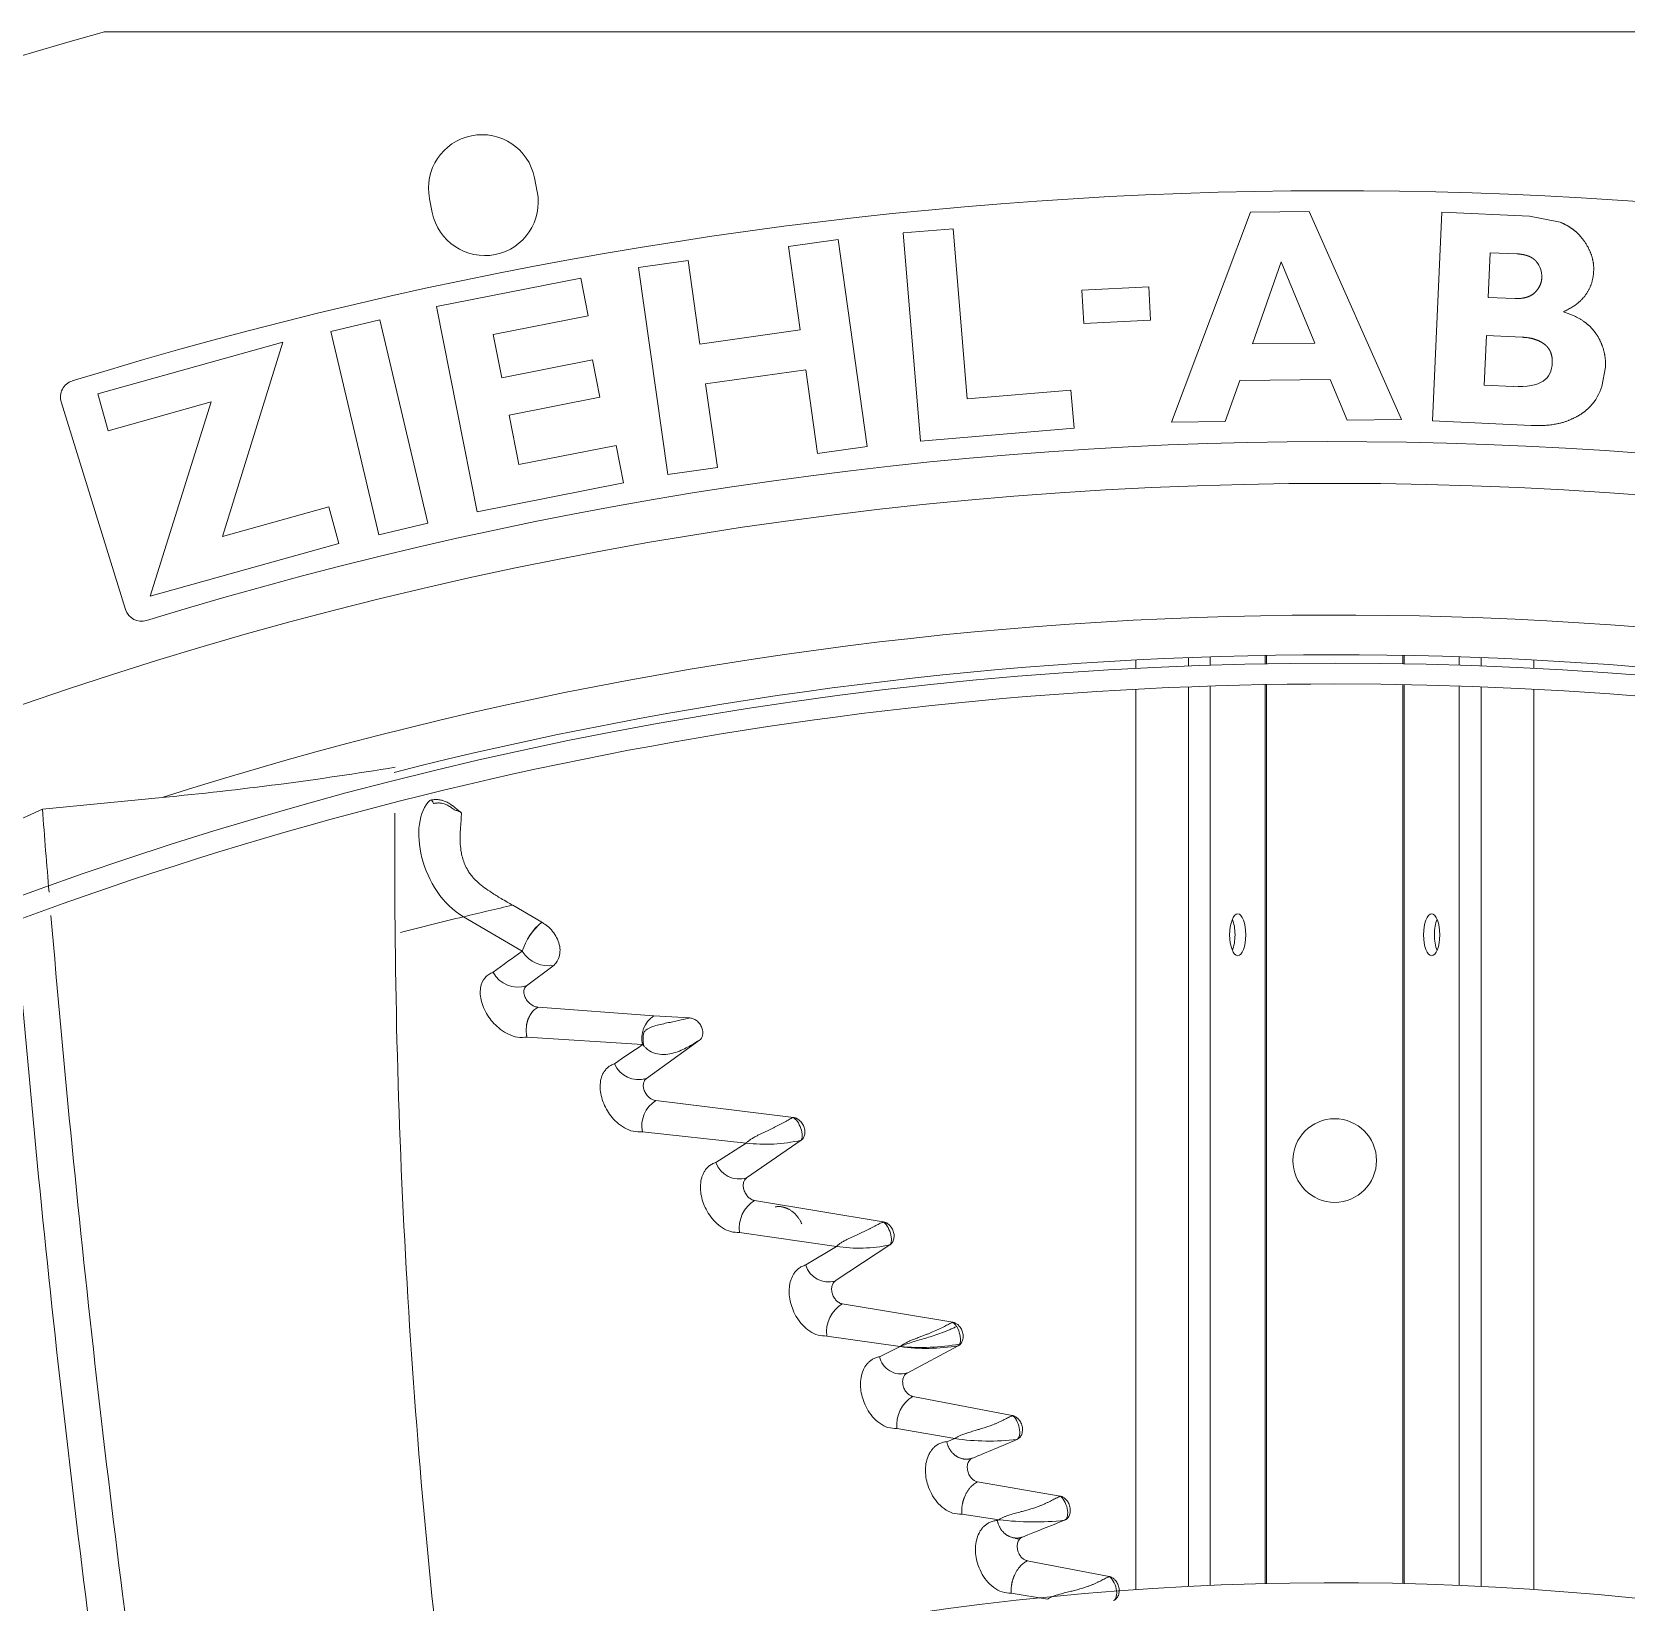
# Model space of a CAD drawing. Header units: millimetres. Extents: x 113490 to 142599, y -20467 to 115.
# Drawn here: x 133522.4 to 133713.1, y -11016.3 to -10828.5 of the extents above; entities that cross this region are included whole.
import ezdxf

# ---------------------------------------------------------------- set-up
doc = ezdxf.new("R2010")
doc.units = ezdxf.units.MM
doc.layers.add('DV3_0', color=7, linetype='Continuous')

msp = doc.modelspace()

# ---------------------------------------------------------------- linework, layer by layer
at = {"layer": 'DV3_0', "color": 7, "linetype": 'Continuous', "lineweight": 15}
for p, q in [((133531.06, -10828.49), (133825.41, -10828.49)), ((133582.84, -10847.61), (133582.51, -10845.94)), ((133569.96, -10848.44), (133570.29, -10850.1)), ((133668.18, -10850.07), (133658.73, -10875.19)), ((133675.2, -10849.99), (133668.18, -10850.07)), ((133686.23, -10874.86), (133675.2, -10849.99)), ((133691.07, -10850.05), (133689.94, -10875.02)), ((133701.53, -10850.52), (133691.07, -10850.05)), ((133705.21, -10851.26), (133701.53, -10850.52)), ((133632.58, -10852.03), (133626.61, -10852.53)), ((133626.61, -10852.53), (133628.69, -10877.44)), ((133634.28, -10872.39), (133632.58, -10852.03)), ((133618.83, -10853.32), (133612.89, -10854.16)), ((133612.89, -10854.16), (133614.3, -10864.13)), ((133622.33, -10878.07), (133618.83, -10853.32)), ((133600.9, -10855.85), (133594.96, -10856.69)), ((133602.31, -10865.83), (133600.9, -10855.85)), ((133668.41, -10865.8), (133671.85, -10856.01)), ((133671.85, -10856.01), (133675.87, -10865.71)), ((133696.61, -10860.26), (133696.85, -10854.9)), ((133696.85, -10854.9), (133700.03, -10855.04)), ((133588.06, -10857.95), (133570.81, -10861.35)), ((133588.94, -10862.45), (133588.06, -10857.95)), ((133594.96, -10856.69), (133598.46, -10881.45)), ((133655.99, -10858.97), (133648, -10859.39)), ((133648, -10859.39), (133648.21, -10863.38)), ((133656.2, -10862.96), (133655.99, -10858.97)), ((133699.79, -10860.4), (133696.61, -10860.26)), ((133570.81, -10861.35), (133575.65, -10885.88)), ((133564, -10862.94), (133558.17, -10864.32)), ((133569.74, -10887.27), (133564, -10862.94)), ((133577.58, -10864.69), (133588.94, -10862.45)), ((133614.3, -10864.13), (133602.31, -10865.83)), ((133648.21, -10863.38), (133656.2, -10862.96)), ((133552.41, -10865.62), (133530.3, -10871.79)), ((133545.2, -10888.85), (133552.41, -10865.62)), ((133558.17, -10864.32), (133563.91, -10888.65)), ((133578.6, -10869.85), (133577.58, -10864.69)), ((133675.87, -10865.71), (133668.41, -10865.8)), ((133696.13, -10870.74), (133696.4, -10864.82)), ((133696.4, -10864.82), (133700.67, -10865.01)), ((133589.45, -10867.71), (133578.6, -10869.85)), ((133590.33, -10872.19), (133589.45, -10867.71)), ((133602.98, -10870.6), (133614.97, -10868.9)), ((133614.97, -10868.9), (133616.39, -10878.91)), ((133710.2, -10870.9), (133710.63, -10868.61)), ((133530.3, -10871.79), (133531.53, -10876.2)), ((133604.39, -10880.61), (133602.98, -10870.6)), ((133646.69, -10871.36), (133634.28, -10872.39)), ((133647.07, -10875.9), (133646.69, -10871.36)), ((133665.12, -10875.11), (133666.87, -10870.19)), ((133666.87, -10870.19), (133677.71, -10870.06)), ((133677.71, -10870.06), (133679.74, -10874.94)), ((133699.59, -10870.89), (133696.13, -10870.74)), ((133525.9, -10872.75), (133533.61, -10897.58)), ((133531.53, -10876.2), (133543.85, -10872.76)), ((133543.85, -10872.76), (133536.54, -10896)), ((133579.48, -10874.33), (133590.33, -10872.19)), ((133580.65, -10880.24), (133579.48, -10874.33)), ((133658.73, -10875.19), (133665.12, -10875.11)), ((133679.74, -10874.94), (133686.23, -10874.86)), ((133689.94, -10875.02), (133701.74, -10875.56)), ((133628.69, -10877.44), (133647.07, -10875.9)), ((133592.27, -10877.95), (133580.65, -10880.24)), ((133593.16, -10882.43), (133592.27, -10877.95)), ((133616.39, -10878.91), (133622.33, -10878.07)), ((133598.46, -10881.45), (133604.39, -10880.61)), ((133575.65, -10885.88), (133593.16, -10882.43)), ((133557.91, -10885.3), (133545.2, -10888.85)), ((133559.13, -10889.7), (133557.91, -10885.3)), ((133563.91, -10888.65), (133569.74, -10887.27)), ((133536.54, -10896), (133559.13, -10889.7)), ((133654.43, -10904.61), (133654.43, -10903.61)), ((133670.09, -10904.06), (133670.09, -10903.06)), ((133686.39, -10903.06), (133686.39, -10904.06)), ((133702.05, -10904.61), (133702.05, -10903.61)), ((133654.43, -11014.81), (133654.43, -10907.12)), ((133670.09, -11014.09), (133670.09, -10906.56)), ((133686.39, -10906.56), (133686.39, -11014.09)), ((133702.05, -11014.81), (133702.05, -10907.12)), ((133537.97, -10920.06), (133523.65, -10921.46)), ((133523.65, -10921.46), (133519.55, -10923.32)), ((133574.04, -10934.34), (133581.05, -10938.46)), ((133579.91, -10932.94), (133583.39, -10934.98)), ((133584.86, -10940.13), (133581.57, -10942.59)), ((133582.94, -10945.15), (133596.78, -10946.18)), ((133596.78, -10946.18), (133601.1, -10946.44)), ((133581.62, -10948.73), (133595.44, -10949.63)), ((133595.44, -10949.63), (133595.6, -10949.78)), ((133602.24, -10949.1), (133595.9, -10953.68)), ((133597.02, -10956.32), (133613.48, -10958.35)), ((133595.42, -10960.05), (133607.83, -10961.4)), ((133607.83, -10961.4), (133604.22, -10963.73)), ((133614.41, -10961.07), (133607.89, -10965.57)), ((133608.83, -10968.27), (133624.24, -10970.83)), ((133607.04, -10972.09), (133618.63, -10973.77)), ((133618.63, -10973.77), (133614.97, -10975.98)), ((133625.03, -10973.59), (133618.5, -10977.89)), ((133619.34, -10980.63), (133632.54, -10982.83)), ((133617.48, -10984.48), (133626.27, -10985.74)), ((133626.27, -10985.74), (133623.79, -10986.95)), ((133633.21, -10985.65), (133627.08, -10988.91)), ((133627.78, -10991.7), (133639.67, -10994)), ((133625.85, -10995.56), (133632.81, -10996.75)), ((133632.81, -10996.75), (133631.84, -10997.12)), ((133635.51, -11001.93), (133645.38, -11003.65)), ((133633.63, -11005.78), (133638.1, -11006.45)), ((133638.1, -11006.45), (133637.88, -11006.53)), ((133641.47, -11011.37), (133651.25, -11013.25)), ((133639.54, -11015.24), (133643.88, -11015.97))]:
    msp.add_line(p, q, dxfattribs=at)
at = {"layer": 'DV3_0', "color": 7, "linetype": 'Continuous', "lineweight": 20}
for p, q in [((133660.74, -10904.33), (133660.74, -10903.33)), ((133663.36, -10904.23), (133663.36, -10903.23)), ((133669.93, -10904.07), (133669.93, -10903.07)), ((133686.55, -10904.07), (133686.55, -10903.07)), ((133693.12, -10904.23), (133693.12, -10903.23)), ((133695.74, -10904.33), (133695.74, -10903.33)), ((133660.74, -11014.43), (133660.74, -10906.83)), ((133663.36, -11014.31), (133663.36, -10906.73)), ((133669.93, -11014.09), (133669.93, -10906.57)), ((133686.55, -11014.09), (133686.55, -10906.57)), ((133693.12, -11014.31), (133693.12, -10906.73)), ((133695.74, -11014.43), (133695.74, -10906.83))]:
    msp.add_line(p, q, dxfattribs=at)
at = {"layer": 'DV3_0', "color": 7, "linetype": 'Continuous', "lineweight": 15}
msp.add_circle((133678.24, -10963.49), 5, dxfattribs=at)
for centre, radius, start, end in [((133678.24, -11359.99), 551.5, 105.4775, 164.5225), ((133576.24, -10847.19), 6.4, 11.25, 191.25), ((133678.24, -11359.99), 512.5, 75.9794, 107.1378), ((133576.57, -10848.85), 6.4, 191.25, 11.25), ((133527.81, -10872.16), 2, 107.1378, 197.25), ((133678.24, -11359.99), 482.5, 70.825, 107.1317), ((133678.24, -11359.99), 477.5, 46.9802, 133.0198), ((133535.52, -10896.99), 2, 197.25, 287.1317), ((133678.24, -11359.99), 456, 45.9967, 135.345), ((133678.24, -11359.99), 457, 77.5175, 104.2543), ((133678.24, -11359.99), 453.5, 90, 135.5593), ((133678.24, -11359.99), 453.5, 45.9921, 90), ((133499.52, -10514.44), 407.44, 275.4151, 279.3719), ((135439.31, -10773.15), 1921.39, 184.42691, 184.7246), ((134438.05, -10927.53), 872.25, 179.63163, 186.79939), ((133573.71, -10921.89), 0.0569, 3.0429, 21.7469), ((135439.31, -10773.15), 1921.39, 184.80784, 188.12284), ((133735.51, -11601.1), 686.04, 103.11, 103.6137), ((135355.57, -10785.08), 1841.22, 184.70532, 188.15423), ((133587.96, -10940.57), 7.22, 129.2854, 163.0361), ((133588.2, -10940.73), 7.5, 129.9251, 162.3964), ((133687.56, -11089.87), 185.12, 125.1229, 126.452), ((133584.21, -10936.46), 3.74, 212.4341, 280.1249), ((133580.52, -10939.42), 3.33, 207.6664, 288.2786), ((133598.63, -10948.88), 3.28, 124.4035, 193.2063), ((133597.09, -10949.42), 1.96, 129.2476, 139.846), ((133691.22, -11093.41), 172.76, 123.6694, 125.0185), ((133599.29, -10948.95), 3.78, 167.9046, 192.7148), ((133597.71, -10948.06), 2.72, 219.2454, 226.0311), ((133594.95, -10950.7), 3.12, 202.9813, 287.5853), ((133598.91, -10959.34), 3.56, 122.1591, 191.5595), ((133610.13, -10941.85), 19.69, 263.3082, 282.5642), ((133607.02, -10962.74), 2.97, 199.4659, 287.0302), ((133610.91, -10971.57), 3.9, 122.1583, 187.5906), ((133621.32, -10955.77), 18.2, 261.4837, 281.7372), ((133617.69, -10975.17), 2.85, 196.7002, 286.4857), ((133621.43, -10984.01), 3.98, 121.7581, 186.7459), ((133629.42, -10962.2), 23.76, 262.3892, 279.1865), ((133626.34, -10986.41), 2.6, 191.9833, 286.655), ((133629.96, -10995.2), 4.12, 121.902, 185.08), ((133636.9, -10969.27), 27.78, 261.5257, 276.8733), ((131830.45, -6692.3), 4669.53, 292.73255, 292.8035), ((133642.27, -10973.99), 32.73, 262.6745, 276.415), ((131735.19, -6226.39), 5147.86, 291.72747, 291.78788), ((133640.5, -11007.73), 1.04, 238.4772, 273.809), ((133678.24, -11359.99), 346, 46.4603, 135.3186)]:
    msp.add_arc(centre, radius, start, end, dxfattribs=at)
at = {"layer": 'DV3_0', "color": 7, "linetype": 'Continuous', "lineweight": 20}
for centre, radius, start, end in [((133678.24, -11359.99), 461.75, 77.3584, 107.6844), ((133671.75, -11343.28), 420.46, 103.4379, 104.5005), ((133631.79, -10984.01), 1.39, 28.5144, 57.7171), ((133628.67, -10958.1), 27.75, 265.0448, 279.7658), ((133632.94, -10985.26), 0.473, 304.7153, 336.8695)]:
    msp.add_arc(centre, radius, start, end, dxfattribs=at)
at = {"layer": 'DV3_0', "color": 7, "linetype": 'Continuous', "lineweight": 15}
for centre, major_axis, ratio, start_param, end_param in [((133696.38, -10858.73), (-6.56, -1.66), 0.614349, 2.958164, 3.43458), ((133651.41, -10824.31), (-52.22, 45.56), 0.179638, 3.093177, 3.288878), ((133656.33, -10843.6), (-47.43, 26.04), 0.172874, -3.479683, -3.23109), ((133698.01, -10867.87), (-12.35, 2.41), 0.677865, 2.750654, 3.065029), ((133665.35, -10936.49), (0, -2.5), 0.386711, 0.731147, 2.410445), ((133691.13, -10936.49), (0, -2.5), 0.386711, 3.872745, 5.552032)]:
    msp.add_ellipse(centre, major_axis=major_axis, ratio=ratio, start_param=start_param, end_param=end_param, dxfattribs=at)
for centre in [(133666.64, -10936.49), (133689.84, -10936.49)]:
    msp.add_ellipse(centre, major_axis=(0, -2.5), ratio=0.386711, dxfattribs=at)
for points, degree, knots in [([(133707.57, -10852.87), (133707.17, -10852.41), (133706.63, -10852.03), (133706.01, -10851.59), (133705.21, -10851.26)], 2, [0, 0, 0, 0.5, 0.5, 1, 1, 1]), ([(133709.21, -10857.16), (133709.28, -10856.1), (133708.91, -10855.09), (133708.51, -10853.95), (133707.57, -10852.87)], 2, [0, 0, 0, 0.5, 0.5, 1, 1, 1]), ([(133700.03, -10855.04), (133700.43, -10855.06), (133700.77, -10855.13), (133701.12, -10855.2), (133701.42, -10855.31), (133701.72, -10855.43), (133701.96, -10855.6), (133702.19, -10855.76), (133702.37, -10855.97)], 2, [0, 0, 0, 0.25, 0.25, 0.5, 0.5, 0.75, 0.75, 1, 1, 1]), ([(133703.02, -10857.83), (133703, -10858.34), (133702.8, -10858.8), (133702.59, -10859.24), (133702.22, -10859.63)], 2, [0, 0, 0, 0.5, 0.5, 1, 1, 1]), ([(133705.59, -10861.97), (133707.37, -10861.18), (133708.28, -10859.91), (133709.12, -10858.73), (133709.21, -10857.16)], 2, [0, 0, 0, 0.5, 0.5, 1, 1, 1]), ([(133702.22, -10859.63), (133701.83, -10860.03), (133701.22, -10860.22), (133700.62, -10860.41), (133699.79, -10860.4)], 2, [0, 0, 0, 0.5, 0.5, 1, 1, 1]), ([(133709.48, -10864.57), (133708.92, -10863.76), (133708.06, -10863.14), (133707.04, -10862.42), (133705.59, -10861.97)], 2, [0, 0, 0, 0.5, 0.5, 1, 1, 1]), ([(133700.67, -10865.01), (133701.51, -10865.05), (133702.17, -10865.26), (133702.83, -10865.47), (133703.33, -10865.85)], 2, [0, 0, 0, 0.5, 0.5, 1, 1, 1]), ([(133703.33, -10865.85), (133703.57, -10866.04), (133703.75, -10866.27), (133703.93, -10866.5), (133704.05, -10866.77), (133704.28, -10867.31), (133704.26, -10868)], 2, [0, 0, 0, 0.25, 0.25, 0.5, 0.5, 1, 1, 1]), ([(133710.63, -10868.61), (133710.68, -10867.51), (133710.39, -10866.5), (133710.1, -10865.48), (133709.48, -10864.57)], 2, [0, 0, 0, 0.5, 0.5, 1, 1, 1]), ([(133706.11, -10875.01), (133707.06, -10874.63), (133707.77, -10874.16), (133708.37, -10873.76), (133708.81, -10873.28)], 2, [0, 0, 0, 0.5, 0.5, 1, 1, 1]), ([(133574.04, -10934.34), (133572.78, -10933.62), (133571.71, -10932.55), (133570.03, -10930.08), (133569.41, -10928.67), (133568.69, -10925.86), (133568.59, -10924.47), (133568.91, -10922.05), (133569.34, -10921.03), (133569.98, -10920.41)], 3, [0, 0, 0, 0, 0.25, 0.25, 0.5, 0.5, 0.75, 0.75, 1, 1, 1, 1]), ([(133569.98, -10920.41), (133570.06, -10920.39), (133570.2, -10920.36), (133570.42, -10920.33), (133570.65, -10920.31), (133570.87, -10920.32), (133571.09, -10920.33), (133571.31, -10920.37), (133571.52, -10920.43), (133571.82, -10920.52), (133572.19, -10920.69), (133572.6, -10920.96), (133572.99, -10921.26), (133573.38, -10921.57), (133573.63, -10921.78), (133573.76, -10921.89)], 3, [0, 0, 0, 0, 0.053409, 0.106769, 0.159914, 0.212802, 0.265511, 0.31808, 0.370303, 0.421902, 0.536282, 0.65101, 0.766316, 0.881981, 1, 1, 1, 1]), ([(133569.98, -10920.41), (133570.06, -10920.35), (133570.15, -10920.37), (133570.32, -10920.52), (133570.4, -10920.65), (133570.44, -10920.79)], 3, [0, 0, 0, 0, 0.5, 0.5, 1, 1, 1, 1]), ([(133570.44, -10920.79), (133570.5, -10920.78), (133570.61, -10920.76), (133570.78, -10920.74), (133570.94, -10920.72), (133571.1, -10920.72), (133571.26, -10920.73), (133571.46, -10920.75), (133571.7, -10920.81), (133572.06, -10920.95), (133572.48, -10921.2), (133572.77, -10921.43), (133572.93, -10921.55)], 3, [0, 0, 0, 0, 0.065755, 0.129231, 0.190492, 0.249684, 0.307037, 0.362864, 0.475577, 0.588241, 0.784731, 1, 1, 1, 1]), ([(133573.76, -10921.87), (133573.76, -10921.87), (133573.75, -10921.86), (133573.73, -10921.84), (133573.71, -10921.82), (133573.67, -10921.8), (133573.62, -10921.78), (133573.56, -10921.75), (133573.45, -10921.71), (133573.31, -10921.66), (133573.13, -10921.61), (133573, -10921.57), (133572.93, -10921.55)], 3, [0, 0, 0, 0, 0.045155, 0.094, 0.147231, 0.205436, 0.269135, 0.338807, 0.464907, 0.615651, 0.78816, 1, 1, 1, 1]), ([(133579.91, -10932.94), (133579.69, -10932.82), (133579.23, -10932.55), (133578.37, -10932.06), (133577.46, -10931.5), (133576.52, -10930.86), (133575.8, -10930.28), (133575.23, -10929.72), (133574.83, -10929.24), (133574.48, -10928.7), (133574.17, -10928.09), (133573.92, -10927.38), (133573.73, -10926.56), (133573.63, -10925.72), (133573.62, -10925.02), (133573.62, -10924.52), (133573.64, -10924.13), (133573.66, -10923.76), (133573.69, -10923.4), (133573.72, -10923.05), (133573.74, -10922.73), (133573.76, -10922.42), (133573.77, -10922.14), (133573.77, -10921.97), (133573.76, -10921.89)], 3, [0, 0, 0, 0, 0.040029, 0.085901, 0.15963, 0.21394, 0.271061, 0.31235, 0.350051, 0.378921, 0.428752, 0.476847, 0.528515, 0.605577, 0.665312, 0.699572, 0.734579, 0.77032, 0.806781, 0.843958, 0.88185, 0.920469, 0.95984, 1, 1, 1, 1]), ([(133583.39, -10934.98), (133583.46, -10935.02), (133583.75, -10935.21), (133584.5, -10935.78), (133585.22, -10936.76), (133585.57, -10937.88), (133585.59, -10938.73), (133585.37, -10939.53), (133585.03, -10939.93), (133584.86, -10940.13)], 3, [0, 0, 0, 0, 0.040412, 0.157001, 0.427305, 0.570682, 0.710239, 0.85239, 1, 1, 1, 1]), ([(133577.57, -10940.97), (133577.48, -10941.01), (133577.3, -10941.07), (133576.96, -10941.28), (133576.41, -10941.75), (133575.95, -10942.85), (133576.08, -10944.56), (133576.8, -10946.05), (133577.66, -10947.13), (133578.45, -10947.85), (133579.41, -10948.44), (133580.53, -10948.83), (133581.25, -10948.76), (133581.62, -10948.73)], 3, [0, 0, 0, 0, 0.027265, 0.054498, 0.113253, 0.239702, 0.385057, 0.552035, 0.627007, 0.710932, 0.802031, 0.898425, 1, 1, 1, 1]), ([(133581.57, -10942.59), (133581.54, -10942.61), (133581.5, -10942.64), (133581.44, -10942.71), (133581.38, -10942.78), (133581.32, -10942.89), (133581.27, -10943.04), (133581.24, -10943.26), (133581.25, -10943.49), (133581.33, -10943.83), (133581.5, -10944.18), (133581.75, -10944.5), (133581.95, -10944.7), (133582.16, -10944.86), (133582.36, -10944.98), (133582.55, -10945.07), (133582.75, -10945.13), (133582.88, -10945.15), (133582.94, -10945.15)], 3, [0, 0, 0, 0, 0.029221, 0.05825, 0.087358, 0.116815, 0.178634, 0.241921, 0.311566, 0.383125, 0.540006, 0.621009, 0.701784, 0.764986, 0.827655, 0.886622, 0.943641, 1, 1, 1, 1]), ([(133581.62, -10948.73), (133581.61, -10948.68), (133581.59, -10948.59), (133581.57, -10948.45), (133581.55, -10948.32), (133581.54, -10948.18), (133581.53, -10948.05), (133581.53, -10947.92), (133581.53, -10947.79), (133581.54, -10947.66), (133581.55, -10947.53), (133581.56, -10947.41), (133581.57, -10947.29), (133581.59, -10947.18), (133581.62, -10947.06), (133581.64, -10946.96), (133581.67, -10946.85), (133581.7, -10946.75), (133581.73, -10946.65), (133581.76, -10946.56), (133581.8, -10946.47), (133581.87, -10946.32), (133581.97, -10946.13), (133582.11, -10945.89), (133582.28, -10945.67), (133582.48, -10945.47), (133582.7, -10945.29), (133582.86, -10945.2), (133582.94, -10945.15)], 3, [0, 0, 0, 0, 0.03207, 0.063344, 0.093894, 0.123779, 0.153049, 0.181745, 0.209901, 0.237545, 0.2647, 0.291384, 0.317613, 0.3434, 0.368754, 0.393685, 0.4182, 0.442306, 0.466006, 0.489308, 0.512214, 0.534724, 0.603667, 0.675462, 0.750563, 0.82938, 0.912343, 1, 1, 1, 1]), ([(133601.1, -10946.44), (133600.8, -10946.5), (133600.45, -10946.58), (133599.66, -10946.76), (133599.21, -10946.86), (133598.49, -10947.01), (133598.23, -10947.06), (133597.72, -10947.18), (133597.46, -10947.23), (133596.95, -10947.37), (133596.7, -10947.45), (133596.24, -10947.64), (133596.03, -10947.75), (133595.85, -10947.9)], 3, [0, 0, 0, 0, 0.25, 0.25, 0.5, 0.5, 0.625, 0.625, 0.75, 0.75, 0.875, 0.875, 1, 1, 1, 1]), ([(133602.24, -10949.1), (133602.42, -10948.98), (133602.56, -10948.77), (133602.68, -10948.26), (133602.66, -10947.95), (133602.48, -10947.46), (133602.39, -10947.29), (133602.17, -10946.99), (133602.03, -10946.85), (133601.77, -10946.65), (133601.64, -10946.59), (133601.39, -10946.48), (133601.25, -10946.45), (133601.1, -10946.44)], 3, [0, 0, 0, 0, 0.25, 0.25, 0.5, 0.5, 0.625, 0.625, 0.75, 0.75, 0.875, 0.875, 1, 1, 1, 1]), ([(133595.82, -10950.02), (133596.09, -10950.28), (133596.41, -10950.47), (133597.06, -10950.73), (133597.4, -10950.79), (133598.07, -10950.83), (133598.4, -10950.8), (133599.04, -10950.67), (133599.34, -10950.58), (133599.93, -10950.37), (133600.2, -10950.25), (133600.72, -10950), (133600.96, -10949.86), (133601.63, -10949.49), (133601.99, -10949.25), (133602.24, -10949.1)], 3, [0, 0, 0, 0, 0.125, 0.125, 0.25, 0.25, 0.375, 0.375, 0.5, 0.5, 0.625, 0.625, 0.75, 0.75, 1, 1, 1, 1]), ([(133592.08, -10951.92), (133591.93, -10951.98), (133591.65, -10952.09), (133591.29, -10952.34), (133590.99, -10952.65), (133590.75, -10953), (133590.58, -10953.37), (133590.34, -10954.16), (133590.34, -10955.53), (133590.91, -10957.05), (133591.65, -10958.17), (133592.36, -10958.96), (133593.27, -10959.62), (133594.34, -10960.08), (133595.06, -10960.06), (133595.42, -10960.05)], 3, [0, 0, 0, 0, 0.044282, 0.086947, 0.128181, 0.168178, 0.206942, 0.244399, 0.392716, 0.551505, 0.626615, 0.710875, 0.802196, 0.898624, 1, 1, 1, 1]), ([(133595.9, -10953.68), (133595.87, -10953.7), (133595.83, -10953.74), (133595.76, -10953.8), (133595.71, -10953.87), (133595.64, -10953.98), (133595.58, -10954.14), (133595.53, -10954.35), (133595.53, -10954.59), (133595.58, -10954.93), (133595.72, -10955.28), (133595.92, -10955.61), (133596.09, -10955.81), (133596.27, -10955.98), (133596.45, -10956.11), (133596.63, -10956.21), (133596.83, -10956.29), (133596.95, -10956.31), (133597.02, -10956.32)], 3, [0, 0, 0, 0, 0.029926, 0.059804, 0.0899, 0.120475, 0.184302, 0.249473, 0.320003, 0.392088, 0.546011, 0.623156, 0.700072, 0.760986, 0.821133, 0.882127, 0.941254, 1, 1, 1, 1]), ([(133607.83, -10961.4), (133607.87, -10961.37), (133607.93, -10961.31), (133608.05, -10961.21), (133608.18, -10961.11), (133608.33, -10961), (133608.49, -10960.9), (133608.67, -10960.79), (133608.86, -10960.67), (133609.11, -10960.54), (133609.41, -10960.39), (133609.77, -10960.21), (133610.11, -10960.05), (133610.46, -10959.89), (133610.79, -10959.73), (133611.13, -10959.56), (133611.47, -10959.39), (133611.8, -10959.22), (133612.12, -10959.05), (133612.42, -10958.88), (133612.71, -10958.73), (133612.98, -10958.58), (133613.24, -10958.45), (133613.4, -10958.38), (133613.48, -10958.35)], 3, [0, 0, 0, 0, 0.023358, 0.048607, 0.075803, 0.104995, 0.136229, 0.169543, 0.204976, 0.24256, 0.301686, 0.361473, 0.421929, 0.476499, 0.53161, 0.587466, 0.643866, 0.698282, 0.750998, 0.802313, 0.852538, 0.901999, 0.951034, 1, 1, 1, 1]), ([(133613.48, -10958.35), (133613.51, -10958.35), (133613.58, -10958.36), (133613.68, -10958.39), (133613.78, -10958.42), (133613.88, -10958.46), (133613.97, -10958.51), (133614.1, -10958.58), (133614.24, -10958.69), (133614.4, -10958.85), (133614.56, -10959.05), (133614.69, -10959.29), (133614.8, -10959.55), (133614.88, -10959.91), (133614.88, -10960.26), (133614.79, -10960.57), (133614.71, -10960.75), (133614.61, -10960.89), (133614.52, -10960.99), (133614.45, -10961.04), (133614.41, -10961.07)], 3, [0, 0, 0, 0, 0.030046, 0.059999, 0.090071, 0.120472, 0.151405, 0.183063, 0.238908, 0.29524, 0.368162, 0.441585, 0.516209, 0.590866, 0.737097, 0.805482, 0.87329, 0.91637, 0.958392, 1, 1, 1, 1]), ([(133604.22, -10963.72), (133604.06, -10963.78), (133603.76, -10963.89), (133603.37, -10964.16), (133603.05, -10964.48), (133602.82, -10964.82), (133602.64, -10965.18), (133602.38, -10965.94), (133602.29, -10967.28), (133602.76, -10968.84), (133603.43, -10970.03), (133604.12, -10970.88), (133604.99, -10971.58), (133606.01, -10972.07), (133606.69, -10972.08), (133607.04, -10972.09)], 3, [0, 0, 0, 0, 0.048476, 0.093805, 0.13626, 0.175839, 0.21232, 0.245599, 0.39477, 0.547934, 0.630233, 0.718059, 0.809647, 0.90347, 1, 1, 1, 1]), ([(133607.89, -10965.57), (133607.87, -10965.59), (133607.82, -10965.63), (133607.76, -10965.69), (133607.7, -10965.76), (133607.63, -10965.86), (133607.56, -10966.01), (133607.5, -10966.22), (133607.48, -10966.46), (133607.51, -10966.8), (133607.61, -10967.15), (133607.78, -10967.48), (133607.93, -10967.69), (133608.09, -10967.86), (133608.26, -10968.01), (133608.44, -10968.13), (133608.63, -10968.22), (133608.77, -10968.25), (133608.83, -10968.27)], 3, [0, 0, 0, 0, 0.029226, 0.058279, 0.08738, 0.116751, 0.181269, 0.24707, 0.317634, 0.389516, 0.540863, 0.615937, 0.690699, 0.751332, 0.811212, 0.87573, 0.938063, 1, 1, 1, 1]), ([(133611.31, -10969.03), (133611.36, -10969.02), (133611.46, -10969.01), (133611.6, -10969), (133611.74, -10968.99), (133611.88, -10969), (133612.02, -10969.01), (133612.15, -10969.04), (133612.28, -10969.06), (133612.4, -10969.1), (133612.52, -10969.13), (133612.63, -10969.17), (133612.74, -10969.22), (133612.83, -10969.27), (133612.93, -10969.31), (133613.08, -10969.4), (133613.29, -10969.54), (133613.56, -10969.74), (133613.8, -10969.98), (133614.01, -10970.24), (133614.2, -10970.51), (133614.37, -10970.79), (133614.45, -10970.98), (133614.5, -10971.07)], 3, [0, 0, 0, 0, 0.040571, 0.080379, 0.119229, 0.156976, 0.193515, 0.228775, 0.262707, 0.295285, 0.326491, 0.356315, 0.38475, 0.411789, 0.437421, 0.461633, 0.541426, 0.620839, 0.699591, 0.777365, 0.853672, 0.927968, 1, 1, 1, 1]), ([(133618.63, -10973.77), (133618.66, -10973.74), (133618.73, -10973.67), (133618.85, -10973.58), (133618.98, -10973.48), (133619.13, -10973.37), (133619.29, -10973.27), (133619.47, -10973.16), (133619.67, -10973.05), (133619.92, -10972.92), (133620.22, -10972.77), (133620.58, -10972.6), (133620.93, -10972.45), (133621.27, -10972.3), (133621.6, -10972.15), (133621.94, -10971.99), (133622.28, -10971.82), (133622.61, -10971.66), (133622.92, -10971.5), (133623.22, -10971.35), (133623.5, -10971.2), (133623.76, -10971.06), (133624.01, -10970.94), (133624.17, -10970.87), (133624.24, -10970.83)], 3, [0, 0, 0, 0, 0.023537, 0.049016, 0.076492, 0.106017, 0.137635, 0.171387, 0.207311, 0.245442, 0.305194, 0.365536, 0.426466, 0.480671, 0.535546, 0.591276, 0.647668, 0.701926, 0.754334, 0.805198, 0.854844, 0.903618, 0.951878, 1, 1, 1, 1]), ([(133624.24, -10970.83), (133624.27, -10970.84), (133624.34, -10970.85), (133624.44, -10970.88), (133624.54, -10970.92), (133624.64, -10970.96), (133624.73, -10971.02), (133624.85, -10971.1), (133624.98, -10971.21), (133625.13, -10971.37), (133625.27, -10971.58), (133625.4, -10971.82), (133625.48, -10972.08), (133625.55, -10972.44), (133625.53, -10972.79), (133625.43, -10973.1), (133625.34, -10973.28), (133625.23, -10973.42), (133625.14, -10973.51), (133625.06, -10973.57), (133625.03, -10973.59)], 3, [0, 0, 0, 0, 0.030435, 0.060713, 0.091055, 0.121684, 0.152813, 0.184648, 0.239807, 0.295545, 0.36681, 0.438709, 0.51248, 0.586544, 0.733293, 0.80257, 0.871329, 0.915038, 0.957719, 1, 1, 1, 1]), ([(133614.97, -10975.98), (133614.81, -10976.04), (133614.5, -10976.14), (133614.1, -10976.4), (133613.77, -10976.71), (133613.51, -10977.06), (133613.32, -10977.42), (133613.02, -10978.2), (133612.88, -10979.56), (133613.29, -10981.14), (133613.92, -10982.35), (133614.59, -10983.23), (133615.44, -10983.96), (133616.45, -10984.46), (133617.13, -10984.47), (133617.48, -10984.48)], 3, [0, 0, 0, 0, 0.047744, 0.092804, 0.135367, 0.175516, 0.213186, 0.248271, 0.398257, 0.548409, 0.630442, 0.718038, 0.809514, 0.903308, 1, 1, 1, 1]), ([(133618.5, -10977.89), (133618.48, -10977.91), (133618.43, -10977.95), (133618.36, -10978.01), (133618.3, -10978.08), (133618.22, -10978.19), (133618.14, -10978.35), (133618.08, -10978.56), (133618.05, -10978.8), (133618.07, -10979.15), (133618.16, -10979.51), (133618.32, -10979.83), (133618.46, -10980.04), (133618.61, -10980.22), (133618.77, -10980.37), (133618.95, -10980.49), (133619.14, -10980.58), (133619.27, -10980.62), (133619.34, -10980.63)], 3, [0, 0, 0, 0, 0.030556, 0.0611, 0.091889, 0.123169, 0.18868, 0.255461, 0.326589, 0.398898, 0.549183, 0.622104, 0.694543, 0.753361, 0.811411, 0.87568, 0.937911, 1, 1, 1, 1]), ([(133626.27, -10985.74), (133626.31, -10985.72), (133626.38, -10985.66), (133626.49, -10985.57), (133626.61, -10985.49), (133626.74, -10985.41), (133626.96, -10985.29), (133627.32, -10985.11), (133627.84, -10984.89), (133628.36, -10984.69), (133628.78, -10984.53), (133629.13, -10984.41), (133629.45, -10984.28), (133629.8, -10984.14), (133630.28, -10983.94), (133630.87, -10983.67), (133631.43, -10983.39), (133631.82, -10983.19), (133632.07, -10983.06), (133632.31, -10982.93), (133632.46, -10982.87), (133632.54, -10982.83)], 3, [0, 0, 0, 0, 0.02106, 0.04289, 0.065519, 0.088973, 0.113272, 0.180338, 0.266379, 0.359536, 0.423294, 0.457111, 0.514578, 0.56736, 0.615521, 0.72676, 0.827901, 0.87053, 0.913174, 0.956207, 1, 1, 1, 1]), ([(133632.54, -10982.83), (133632.56, -10982.84), (133632.61, -10982.85), (133632.69, -10982.87), (133632.77, -10982.89), (133632.88, -10982.94), (133633, -10983), (133633.15, -10983.11), (133633.3, -10983.25), (133633.51, -10983.49), (133633.67, -10983.81), (133633.77, -10984.16), (133633.8, -10984.44), (133633.79, -10984.71), (133633.74, -10984.97), (133633.65, -10985.2), (133633.54, -10985.37), (133633.43, -10985.49), (133633.33, -10985.58), (133633.25, -10985.63), (133633.21, -10985.65)], 3, [0, 0, 0, 0, 0.023315, 0.046799, 0.070568, 0.094734, 0.142575, 0.190896, 0.246317, 0.302429, 0.444207, 0.517356, 0.590989, 0.664686, 0.737253, 0.805921, 0.874102, 0.91677, 0.958528, 1, 1, 1, 1]), ([(133623.79, -10986.95), (133623.64, -10986.99), (133623.34, -10987.05), (133622.95, -10987.25), (133622.62, -10987.48), (133622.35, -10987.75), (133622.13, -10988.03), (133621.95, -10988.32), (133621.62, -10989.03), (133621.4, -10990.34), (133621.72, -10991.96), (133622.28, -10993.22), (133622.94, -10994.17), (133623.79, -10994.96), (133624.8, -10995.5), (133625.5, -10995.54), (133625.85, -10995.56)], 3, [0, 0, 0, 0, 0.043237, 0.083715, 0.121568, 0.156899, 0.189672, 0.219825, 0.247272, 0.396379, 0.542711, 0.627314, 0.71676, 0.809383, 0.903583, 1, 1, 1, 1]), ([(133627.08, -10988.91), (133627.06, -10988.92), (133627, -10988.95), (133626.93, -10989.01), (133626.86, -10989.08), (133626.77, -10989.18), (133626.68, -10989.33), (133626.6, -10989.54), (133626.56, -10989.78), (133626.55, -10990.13), (133626.64, -10990.58), (133626.87, -10991.05), (133627.13, -10991.34), (133627.33, -10991.5), (133627.48, -10991.59), (133627.63, -10991.66), (133627.73, -10991.69), (133627.78, -10991.7)], 3, [0, 0, 0, 0, 0.03044, 0.060836, 0.091447, 0.122525, 0.18748, 0.253632, 0.323957, 0.395419, 0.543892, 0.688355, 0.806513, 0.856536, 0.905884, 0.953239, 1, 1, 1, 1]), ([(133632.81, -10996.75), (133632.85, -10996.72), (133632.93, -10996.66), (133633.06, -10996.58), (133633.21, -10996.51), (133633.36, -10996.43), (133633.61, -10996.31), (133634.03, -10996.16), (133634.61, -10995.97), (133635.19, -10995.8), (133635.66, -10995.66), (133636.12, -10995.53), (133636.6, -10995.37), (133637.09, -10995.2), (133637.49, -10995.04), (133637.82, -10994.9), (133638.12, -10994.76), (133638.42, -10994.62), (133638.7, -10994.48), (133638.96, -10994.35), (133639.21, -10994.22), (133639.45, -10994.1), (133639.6, -10994.03), (133639.67, -10994)], 3, [0, 0, 0, 0, 0.021857, 0.044486, 0.067918, 0.092178, 0.117289, 0.186945, 0.278043, 0.368455, 0.433816, 0.473773, 0.556929, 0.629649, 0.675183, 0.718887, 0.761043, 0.801958, 0.841964, 0.88141, 0.920654, 0.960062, 1, 1, 1, 1]), ([(133639.67, -10994), (133639.7, -10994), (133639.75, -10994.01), (133639.83, -10994.04), (133639.91, -10994.07), (133640.02, -10994.11), (133640.14, -10994.19), (133640.3, -10994.31), (133640.44, -10994.45), (133640.64, -10994.71), (133640.8, -10995.04), (133640.88, -10995.41), (133640.9, -10995.69), (133640.88, -10995.96), (133640.81, -10996.21), (133640.71, -10996.43), (133640.58, -10996.6), (133640.46, -10996.71), (133640.35, -10996.8), (133640.27, -10996.83), (133640.23, -10996.85)], 3, [0, 0, 0, 0, 0.023338, 0.046777, 0.070436, 0.094431, 0.143, 0.192043, 0.248136, 0.304964, 0.447047, 0.519642, 0.592724, 0.665838, 0.737776, 0.805809, 0.87338, 0.916397, 0.958383, 1, 1, 1, 1]), ([(133639.67, -10994), (133639.83, -10994.08), (133640.01, -10994.28), (133640.31, -10994.8), (133640.44, -10995.13), (133640.58, -10995.78), (133640.59, -10996.1), (133640.49, -10996.6), (133640.38, -10996.78), (133640.23, -10996.85)], 3, [0, 0, 0, 0, 0.25, 0.25, 0.5, 0.5, 0.75, 0.75, 1, 1, 1, 1]), ([(133631.84, -10997.12), (133631.67, -10997.14), (133631.34, -10997.19), (133630.9, -10997.37), (133630.54, -10997.59), (133630.24, -10997.86), (133630.01, -10998.13), (133629.83, -10998.4), (133629.45, -10999.09), (133629.16, -11000.4), (133629.43, -11002.06), (133629.97, -11003.37), (133630.63, -11004.36), (133631.5, -11005.18), (133632.54, -11005.74), (133633.26, -11005.77), (133633.63, -11005.78)], 3, [0, 0, 0, 0, 0.045942, 0.088221, 0.127018, 0.162428, 0.194406, 0.222869, 0.247712, 0.396684, 0.540659, 0.625737, 0.715593, 0.808589, 0.903134, 1, 1, 1, 1]), ([(133631.84, -10997.12), (133631.85, -10997.17), (133631.87, -10997.26), (133631.91, -10997.4), (133631.95, -10997.54), (133632.01, -10997.68), (133632.07, -10997.81), (133632.13, -10997.93), (133632.2, -10998.05), (133632.28, -10998.17), (133632.36, -10998.28), (133632.45, -10998.39), (133632.54, -10998.49), (133632.63, -10998.58), (133632.73, -10998.67), (133632.84, -10998.76), (133632.94, -10998.83), (133633.05, -10998.9), (133633.17, -10998.97), (133633.28, -10999.02), (133633.4, -10999.07), (133633.52, -10999.11), (133633.64, -10999.15), (133633.76, -10999.18), (133633.89, -10999.2), (133634.01, -10999.21), (133634.14, -10999.22), (133634.27, -10999.21), (133634.39, -10999.2), (133634.52, -10999.19), (133634.65, -10999.16), (133634.77, -10999.13), (133634.85, -10999.1), (133634.89, -10999.09)], 3, [0, 0, 0, 0, 0.030267, 0.06049, 0.090716, 0.12099, 0.151346, 0.181814, 0.212418, 0.243176, 0.274103, 0.30521, 0.336507, 0.368, 0.399696, 0.431598, 0.463712, 0.496043, 0.528592, 0.561354, 0.594318, 0.627471, 0.6608, 0.694286, 0.727911, 0.761659, 0.795511, 0.82945, 0.863461, 0.897531, 0.931648, 0.965806, 1, 1, 1, 1]), ([(133634.89, -10999.09), (133634.84, -10999.12), (133634.72, -10999.18), (133634.52, -10999.37), (133634.33, -10999.7), (133634.26, -11000.21), (133634.35, -11000.77), (133634.58, -11001.26), (133634.88, -11001.61), (133635.15, -11001.8), (133635.36, -11001.89), (133635.46, -11001.92), (133635.51, -11001.93)], 3, [0, 0, 0, 0, 0.061139, 0.122969, 0.253663, 0.394802, 0.542998, 0.68693, 0.804718, 0.904151, 0.952333, 1, 1, 1, 1]), ([(133633.63, -11005.78), (133633.63, -11005.72), (133633.62, -11005.61), (133633.62, -11005.44), (133633.62, -11005.29), (133633.63, -11005.13), (133633.64, -11004.99), (133633.66, -11004.85), (133633.68, -11004.72), (133633.7, -11004.6), (133633.72, -11004.48), (133633.75, -11004.38), (133633.77, -11004.28), (133633.8, -11004.19), (133633.82, -11004.11), (133633.84, -11004.03), (133633.87, -11003.96), (133633.89, -11003.9), (133633.91, -11003.85), (133633.93, -11003.8), (133633.94, -11003.76), (133633.96, -11003.73), (133633.97, -11003.71), (133634.03, -11003.55), (133634.16, -11003.28), (133634.37, -11002.94), (133634.59, -11002.65), (133634.82, -11002.41), (133635.06, -11002.21), (133635.29, -11002.05), (133635.44, -11001.97), (133635.51, -11001.93)], 3, [0, 0, 0, 0, 0.034719, 0.067879, 0.099529, 0.1297, 0.158417, 0.185696, 0.21155, 0.235984, 0.259003, 0.280608, 0.300799, 0.319573, 0.336929, 0.352862, 0.367369, 0.380445, 0.392086, 0.402287, 0.411043, 0.418352, 0.424209, 0.428612, 0.522381, 0.611802, 0.697099, 0.778402, 0.855853, 0.929637, 1, 1, 1, 1]), ([(133638.1, -11006.45), (133638.15, -11006.42), (133638.24, -11006.36), (133638.38, -11006.28), (133638.54, -11006.2), (133638.7, -11006.12), (133638.98, -11006.01), (133639.43, -11005.85), (133640.05, -11005.67), (133640.68, -11005.5), (133641.19, -11005.37), (133641.68, -11005.23), (133642.19, -11005.08), (133642.71, -11004.9), (133643.13, -11004.74), (133643.46, -11004.6), (133643.78, -11004.45), (133644.08, -11004.3), (133644.37, -11004.15), (133644.64, -11004.01), (133644.9, -11003.88), (133645.15, -11003.75), (133645.3, -11003.68), (133645.38, -11003.65)], 3, [0, 0, 0, 0, 0.022205, 0.045186, 0.068975, 0.093599, 0.119081, 0.190066, 0.283641, 0.374166, 0.440747, 0.483116, 0.566178, 0.638676, 0.683232, 0.725881, 0.76693, 0.806716, 0.845602, 0.883976, 0.922232, 0.960773, 1, 1, 1, 1]), ([(133645.38, -11003.65), (133645.41, -11003.65), (133645.46, -11003.66), (133645.54, -11003.68), (133645.63, -11003.71), (133645.73, -11003.76), (133645.86, -11003.84), (133646.02, -11003.95), (133646.17, -11004.1), (133646.37, -11004.36), (133646.52, -11004.69), (133646.6, -11005.06), (133646.62, -11005.34), (133646.6, -11005.62), (133646.53, -11005.87), (133646.42, -11006.09), (133646.3, -11006.26), (133646.17, -11006.37), (133646.06, -11006.46), (133645.97, -11006.49), (133645.93, -11006.51)], 3, [0, 0, 0, 0, 0.023925, 0.04795, 0.072208, 0.096825, 0.145638, 0.194908, 0.250499, 0.306865, 0.447496, 0.519803, 0.59266, 0.665663, 0.737504, 0.805531, 0.873127, 0.916194, 0.95826, 1, 1, 1, 1]), ([(133645.38, -11003.65), (133645.54, -11003.73), (133645.73, -11003.92), (133646.04, -11004.44), (133646.17, -11004.77), (133646.31, -11005.43), (133646.32, -11005.76), (133646.21, -11006.26), (133646.09, -11006.44), (133645.93, -11006.51)], 3, [0, 0, 0, 0, 0.25, 0.25, 0.5, 0.5, 0.75, 0.75, 1, 1, 1, 1]), ([(133637.88, -11006.53), (133637.71, -11006.55), (133637.38, -11006.6), (133636.94, -11006.77), (133636.57, -11006.99), (133636.27, -11007.24), (133636.03, -11007.51), (133635.84, -11007.78), (133635.46, -11008.47), (133635.15, -11009.77), (133635.38, -11011.43), (133635.91, -11012.76), (133636.56, -11013.77), (133637.43, -11014.6), (133638.46, -11015.18), (133639.18, -11015.22), (133639.54, -11015.24)], 3, [0, 0, 0, 0, 0.045856, 0.088124, 0.126976, 0.162508, 0.194685, 0.223437, 0.248669, 0.39703, 0.539719, 0.626161, 0.71668, 0.809753, 0.903936, 1, 1, 1, 1]), ([(133637.88, -11006.53), (133637.89, -11006.58), (133637.91, -11006.67), (133637.95, -11006.82), (133638, -11006.95), (133638.05, -11007.09), (133638.1, -11007.22), (133638.17, -11007.35), (133638.24, -11007.47), (133638.31, -11007.59), (133638.39, -11007.7), (133638.48, -11007.81), (133638.57, -11007.91), (133638.66, -11008.01), (133638.76, -11008.1), (133638.86, -11008.18), (133638.96, -11008.26), (133639.07, -11008.33), (133639.18, -11008.39), (133639.3, -11008.45), (133639.41, -11008.5), (133639.53, -11008.54), (133639.65, -11008.58), (133639.78, -11008.6), (133639.9, -11008.63), (133640.02, -11008.64), (133640.15, -11008.64), (133640.27, -11008.64), (133640.4, -11008.64), (133640.52, -11008.62), (133640.65, -11008.59), (133640.77, -11008.56), (133640.85, -11008.54), (133640.89, -11008.52)], 3, [0, 0, 0, 0, 0.030436, 0.060822, 0.091207, 0.121632, 0.152132, 0.182736, 0.213465, 0.244338, 0.275368, 0.306566, 0.33794, 0.369496, 0.40124, 0.433175, 0.465307, 0.497641, 0.530177, 0.56291, 0.595831, 0.628927, 0.662184, 0.695584, 0.729111, 0.762747, 0.796475, 0.830278, 0.864142, 0.898054, 0.932005, 0.965988, 1, 1, 1, 1]), ([(133640.89, -11008.52), (133640.83, -11008.55), (133640.72, -11008.61), (133640.51, -11008.79), (133640.32, -11009.12), (133640.24, -11009.63), (133640.32, -11010.18), (133640.54, -11010.67), (133640.84, -11011.04), (133641.1, -11011.23), (133641.31, -11011.33), (133641.42, -11011.35), (133641.47, -11011.37)], 3, [0, 0, 0, 0, 0.061242, 0.123225, 0.254005, 0.394834, 0.542395, 0.685839, 0.803738, 0.903604, 0.952074, 1, 1, 1, 1]), ([(133639.54, -11015.24), (133639.54, -11015.19), (133639.53, -11015.07), (133639.53, -11014.91), (133639.54, -11014.75), (133639.55, -11014.6), (133639.56, -11014.46), (133639.58, -11014.32), (133639.6, -11014.19), (133639.62, -11014.07), (133639.65, -11013.96), (133639.67, -11013.85), (133639.7, -11013.75), (133639.72, -11013.66), (133639.75, -11013.58), (133639.77, -11013.5), (133639.8, -11013.43), (133639.82, -11013.37), (133639.84, -11013.31), (133639.86, -11013.26), (133639.88, -11013.22), (133639.89, -11013.19), (133639.91, -11013.16), (133639.92, -11013.13), (133639.97, -11013), (133640.09, -11012.76), (133640.27, -11012.46), (133640.46, -11012.19), (133640.66, -11011.96), (133640.87, -11011.77), (133641.07, -11011.6), (133641.27, -11011.47), (133641.4, -11011.4), (133641.47, -11011.37)], 3, [0, 0, 0, 0, 0.034105, 0.066726, 0.097902, 0.127663, 0.15603, 0.18302, 0.208642, 0.232903, 0.255807, 0.277357, 0.297553, 0.316394, 0.333877, 0.350001, 0.364762, 0.378157, 0.390181, 0.400832, 0.410105, 0.417997, 0.424504, 0.429625, 0.433356, 0.514999, 0.593286, 0.668391, 0.74042, 0.809468, 0.875648, 0.939103, 1, 1, 1, 1]), ([(133643.88, -11015.97), (133643.93, -11015.94), (133644.02, -11015.88), (133644.17, -11015.8), (133644.33, -11015.72), (133644.5, -11015.65), (133644.78, -11015.54), (133645.25, -11015.39), (133645.88, -11015.21), (133646.52, -11015.06), (133647.03, -11014.93), (133647.53, -11014.8), (133648.05, -11014.65), (133648.58, -11014.48), (133649, -11014.32), (133649.33, -11014.19), (133649.65, -11014.05), (133649.96, -11013.9), (133650.25, -11013.76), (133650.52, -11013.62), (133650.78, -11013.48), (133651.03, -11013.36), (133651.18, -11013.29), (133651.25, -11013.25)], 3, [0, 0, 0, 0, 0.022435, 0.045658, 0.069702, 0.094596, 0.120363, 0.192049, 0.286933, 0.377223, 0.444129, 0.487416, 0.570462, 0.642848, 0.687123, 0.729439, 0.770101, 0.809449, 0.847849, 0.885696, 0.923393, 0.961357, 1, 1, 1, 1]), ([(133651.25, -11013.25), (133651.28, -11013.26), (133651.33, -11013.27), (133651.42, -11013.29), (133651.5, -11013.33), (133651.6, -11013.38), (133651.73, -11013.45), (133651.89, -11013.58), (133652.03, -11013.73), (133652.23, -11013.99), (133652.38, -11014.32), (133652.46, -11014.69), (133652.47, -11014.97), (133652.44, -11015.25), (133652.37, -11015.5), (133652.26, -11015.72), (133652.13, -11015.88), (133652, -11015.99), (133651.89, -11016.07), (133651.8, -11016.11), (133651.76, -11016.13)], 3, [0, 0, 0, 0, 0.023974, 0.048036, 0.072319, 0.09695, 0.146135, 0.195741, 0.251452, 0.307925, 0.447982, 0.519937, 0.592457, 0.665257, 0.73695, 0.805019, 0.872713, 0.915929, 0.958132, 1, 1, 1, 1]), ([(133651.25, -11013.25), (133651.42, -11013.34), (133651.6, -11013.54), (133651.91, -11014.07), (133652.04, -11014.4), (133652.17, -11015.05), (133652.18, -11015.38), (133652.05, -11015.88), (133651.93, -11016.06), (133651.76, -11016.13)], 3, [0, 0, 0, 0, 0.25, 0.25, 0.5, 0.5, 0.75, 0.75, 1, 1, 1, 1])]:
    msp.add_open_spline(points, degree=degree, knots=knots, dxfattribs=at)
msp.add_open_spline([(133701.74, -10875.56), (133704.39, -10875.68), (133706.11, -10875.01)], degree=2, dxfattribs=at)
at = {"layer": 'DV3_0', "color": 7, "linetype": 'Continuous', "lineweight": 20}
msp.add_open_spline([(133613.48, -10958.35), (133613.63, -10958.42), (133613.98, -10958.75), (133614.42, -10959.64), (133614.6, -10960.57), (133614.5, -10960.97), (133614.41, -10961.07)], degree=3, dxfattribs=at)
for points, knots in [([(133624.24, -10970.83), (133624.39, -10970.91), (133624.56, -10971.09), (133624.86, -10971.56), (133625, -10971.87), (133625.18, -10972.48), (133625.22, -10972.79), (133625.2, -10973.29), (133625.14, -10973.49), (133625.03, -10973.59)], [0, 0, 0, 0, 0.25, 0.25, 0.5, 0.5, 0.75, 0.75, 1, 1, 1, 1]), ([(133633.02, -10983.34), (133632.88, -10983.4), (133632.6, -10983.53), (133631.99, -10983.81), (133631.21, -10984.12), (133630.3, -10984.43), (133629.43, -10984.7), (133628.58, -10984.94), (133627.76, -10985.19), (133626.97, -10985.44), (133626.49, -10985.64), (133626.27, -10985.74)], [0, 0, 0, 0, 0.062498, 0.125002, 0.250008, 0.375015, 0.500022, 0.625029, 0.750035, 0.875042, 1, 1, 1, 1]), ([(133633.02, -10983.34), (133633.21, -10983.66), (133633.36, -10984.07), (133633.47, -10984.66), (133633.48, -10984.85), (133633.46, -10985.19), (133633.43, -10985.33), (133633.38, -10985.45)], [0, 0, 0, 0, 0.5, 0.5, 0.75, 0.75, 1, 1, 1, 1])]:
    msp.add_open_spline(points, degree=3, knots=knots, dxfattribs=at)

doc.saveas('drawing.dxf')
